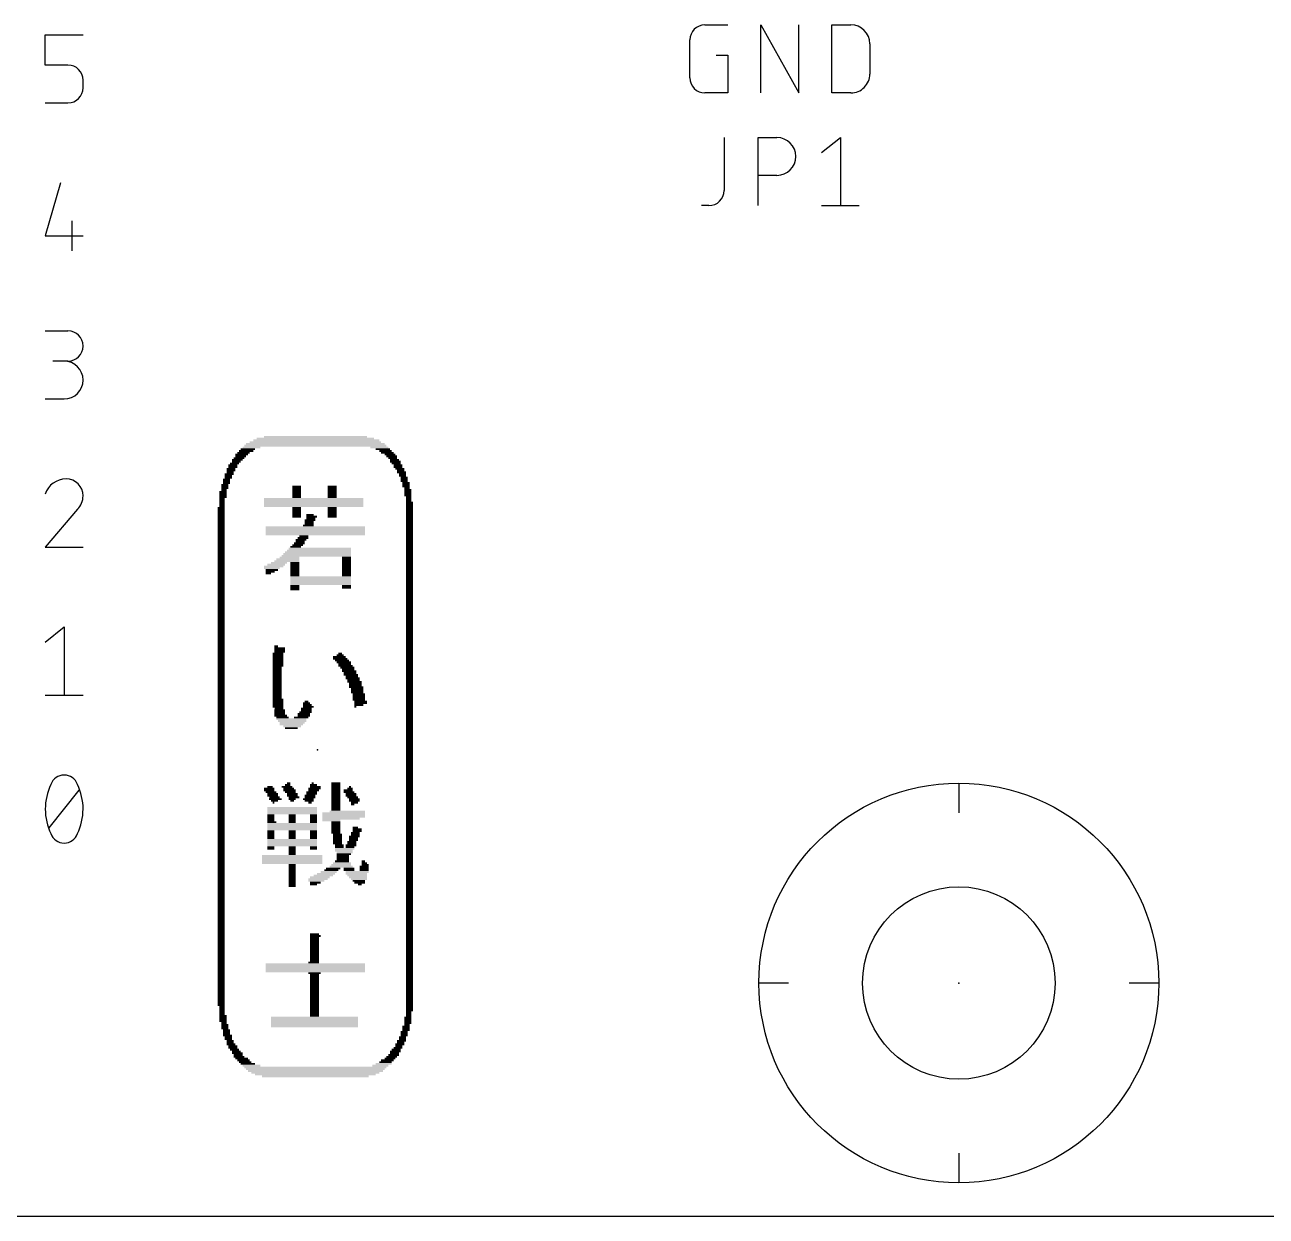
# Model space of a CAD drawing. Extents: x 0 to 97.8, y 0 to 94.6.
# Drawn here: x 54.98 to 76.27, y 0 to 20.44 of the extents above; entities that cross this region are included whole.
import ezdxf

# ---------------------------------------------------------------- set-up
doc = ezdxf.new("R2010")
doc.units = 0
for name, color, linetype in [('20', 30, 'CONTINUOUS'), ('21', 253, 'CONTINUOUS'), ('23', 7, 'CONTINUOUS'), ('25', 253, 'CONTINUOUS')]:
    doc.layers.add(name, color=color, linetype=linetype)

# ---------------------------------------------------------------- blocks, each defined once
blk = doc.blocks.new('RECT')
blk.add_solid([(-0.5, -0.5), (0.5, -0.5), (-0.5, 0.5), (0.5, 0.5)])

msp = doc.modelspace()

# ---------------------------------------------------------------- linework, layer by layer
at = {"layer": '20'}
msp.add_line((12, 0), (83, 0), dxfattribs=at)
msp.add_circle((71, 4), 1.651, dxfattribs=at)
at = {"layer": '21'}
for p, q in [((55.3287, 19.7499), (55.3287, 20.2692)), ((55.3287, 20.2692), (55.9778, 20.2692)), ((66.6451, 20.4405), (67.0346, 20.4405)), ((67.6046, 19.2721), (67.6046, 20.4405)), ((67.6046, 20.4405), (68.2538, 19.2721)), ((68.2538, 19.2721), (68.2538, 20.4405)), ((68.8238, 19.2721), (68.8238, 20.4405)), ((68.8238, 20.4405), (69.1484, 20.4405)), ((66.3854, 19.5317), (66.3854, 20.1808)), ((69.4729, 20.1159), (69.4729, 19.5966)), ((66.8398, 19.9212), (67.0346, 19.9212)), ((67.0346, 19.9212), (67.0346, 19.2721)), ((55.7182, 19.7499), (55.3287, 19.7499)), ((55.9778, 19.3604), (55.9778, 19.4903)), ((67.0346, 19.2721), (66.6451, 19.2721)), ((69.1484, 19.2721), (68.8238, 19.2721)), ((55.3287, 19.1008), (55.7182, 19.1008)), ((55.5884, 17.7292), (55.3287, 16.8204)), ((55.7831, 17.0801), (55.7831, 16.5608)), ((55.3287, 16.8204), (55.9778, 16.8204)), ((55.3287, 15.1892), (55.7182, 15.1892)), ((55.7182, 14.6699), (55.4585, 14.6699)), ((55.3287, 14.0208), (55.6533, 14.0208)), ((55.8805, 12.1299), (55.3287, 11.4808)), ((55.3287, 11.4808), (55.9778, 11.4808)), ((55.3287, 9.8496), (55.6533, 10.1092)), ((55.6533, 10.1092), (55.6533, 8.9408)), ((55.3287, 8.9408), (55.9778, 8.9408)), ((55.3936, 6.6604), (55.9129, 7.3096)), ((71, 7.429), (71, 6.921)), ((68.079, 4), (67.571, 4)), ((74.429, 4), (73.921, 4)), ((71, 1.079), (71, 0.571))]:
    msp.add_line(p, q, dxfattribs=at)
msp.add_circle((71, 4), 3.429, dxfattribs=at)
for centre, radius, start, end in [((66.6451, 20.1808), 0.2596, 90.0007, 180), ((69.1484, 20.1159), 0.3246, 0, 90), ((55.7182, 19.4903), 0.2596, 0, 90), ((69.1484, 19.5966), 0.3246, 269.9994, 0), ((66.6451, 19.5317), 0.2596, 180, 270), ((55.7182, 19.3604), 0.2596, 270, 0), ((55.7182, 14.9296), 0.2596, 270, 90), ((55.6533, 14.3454), 0.3246, 270, 90), ((55.6857, 12.2739), 0.3753, 90.0001, 162.0549), ((55.6857, 12.3571), 0.2921, 0, 90), ((55.6641, 12.3571), 0.3138, 313.604, 359.9996), ((55.6533, 7.329), 0.2402, 90, 161.0751), ((55.6533, 7.329), 0.2402, 18.9248, 90.0002), ((56.2916, 6.985), 0.9628, 154.0109, 180.0001), ((55.015, 6.985), 0.9629, 359.9999, 25.9891), ((56.2916, 6.985), 0.9629, 180, 205.9888), ((55.0149, 6.985), 0.9629, 334.0112, 360), ((55.6533, 6.641), 0.2402, 198.9254, 269.9998), ((55.6533, 6.641), 0.2402, 270, 341.0747)]:
    msp.add_arc(centre, radius, start, end, dxfattribs=at)
at = {"layer": '23'}
for p in [(60, 8), (71, 4)]:
    msp.add_point(p, dxfattribs=at)
at = {"layer": '25'}
for p, q in [((66.9725, 18.5069), (66.9725, 17.5982)), ((67.5549, 17.3386), (67.5549, 18.5069)), ((67.5549, 18.5069), (67.8794, 18.5069)), ((68.6429, 18.2473), (68.9674, 18.5069)), ((68.9674, 18.5069), (68.9674, 17.3386)), ((67.8794, 17.8578), (67.5549, 17.8578)), ((66.7129, 17.3386), (66.5831, 17.3386)), ((68.6429, 17.3386), (69.292, 17.3386))]:
    msp.add_line(p, q, dxfattribs=at)
for centre, radius, end in [((67.8794, 18.1824), 0.3246, 90), ((66.7129, 17.5982), 0.2596, 0)]:
    msp.add_arc(centre, radius, 270, end, dxfattribs=at)

# ---------------------------------------------------------------- block references
at = {"layer": '21', "yscale": 0.0305}
for p, xscale in [((58.8649, 13.1899), 0.3048), ((59.9622, 13.2204), 2.4384), ((59.9622, 13.2509), 2.3774), ((59.9622, 13.2814), 2.2555), ((59.9774, 13.3118), 2.1641), ((59.9622, 13.3423), 2.0117), ((59.9622, 13.3728), 1.7678), ((61.0595, 13.1899), 0.3048), ((58.6211, 12.9766), 0.1829), ((58.6516, 13.007), 0.1829), ((58.6973, 13.068), 0.2134), ((58.682, 13.0375), 0.1829), ((58.7278, 13.0985), 0.2134), ((58.7735, 13.129), 0.2438), ((58.804, 13.1594), 0.2438), ((61.1204, 13.1594), 0.2438), ((61.1662, 13.129), 0.2134), ((61.1966, 13.0985), 0.2134), ((61.2424, 13.068), 0.1829), ((61.2728, 13.0375), 0.1829), ((61.2881, 13.007), 0.1524), ((61.3186, 12.9766), 0.1524), ((58.5144, 12.8242), 0.1524), ((58.5144, 12.7937), 0.1524), ((58.4992, 12.7632), 0.1219), ((58.5449, 12.8851), 0.1524), ((58.5449, 12.8546), 0.1524), ((58.5754, 12.9156), 0.1524), ((58.6058, 12.9461), 0.1524), ((61.3338, 12.9461), 0.1829), ((61.349, 12.9156), 0.1524), ((61.3795, 12.8851), 0.1524), ((61.3795, 12.8546), 0.1524), ((61.41, 12.8242), 0.1524), ((61.4252, 12.7937), 0.1219), ((61.4405, 12.7632), 0.1524), ((58.4077, 12.5498), 0.1219), ((58.4382, 12.6413), 0.1219), ((58.4382, 12.6108), 0.1219), ((58.4382, 12.5803), 0.1219), ((58.4839, 12.7327), 0.1524), ((58.4687, 12.7022), 0.1219), ((58.4687, 12.6718), 0.1219), ((61.4557, 12.7327), 0.1219), ((61.4557, 12.7022), 0.1219), ((61.4862, 12.6718), 0.1219), ((61.4862, 12.6413), 0.1219), ((61.4862, 12.6108), 0.1219), ((61.5167, 12.5803), 0.1219), ((61.5167, 12.5498), 0.1219), ((58.3772, 12.4279), 0.1219), ((58.3772, 12.3974), 0.1219), ((58.3772, 12.367), 0.1219), ((58.3772, 12.3365), 0.1219), ((58.4077, 12.5194), 0.1219), ((58.4077, 12.4889), 0.1219), ((58.3925, 12.4584), 0.0914), ((59.6422, 12.5194), 0.1524), ((59.6422, 12.4889), 0.1524), ((59.6422, 12.4584), 0.1524), ((59.6422, 12.4279), 0.1524), ((59.6422, 12.3974), 0.1524), ((59.6422, 12.367), 0.1524), ((59.6422, 12.3365), 0.1524), ((60.2518, 12.5194), 0.1524), ((60.2518, 12.4889), 0.1524), ((60.2518, 12.4584), 0.1524), ((60.2518, 12.4279), 0.1524), ((60.2518, 12.3974), 0.1524), ((60.2518, 12.367), 0.1524), ((60.2518, 12.3365), 0.1524), ((61.5167, 12.5194), 0.1219), ((61.5319, 12.4889), 0.0914), ((61.5472, 12.4584), 0.1219), ((61.5472, 12.4279), 0.1219), ((61.5472, 12.3974), 0.1219), ((61.5472, 12.367), 0.1219), ((61.5624, 12.3365), 0.0914), ((58.3468, 12.1536), 0.1219), ((58.3468, 12.1231), 0.1219), ((58.362, 12.306), 0.0914), ((58.362, 12.2755), 0.0914), ((58.362, 12.245), 0.0914), ((58.362, 12.2146), 0.0914), ((58.362, 12.1841), 0.0914), ((59.9317, 12.306), 1.7069), ((59.9317, 12.2755), 1.7069), ((59.9317, 12.245), 1.7069), ((59.9317, 12.2146), 1.7069), ((59.9317, 12.1841), 1.7069), ((59.6422, 12.1536), 0.1524), ((59.6422, 12.1231), 0.1524), ((60.2518, 12.1536), 0.1524), ((60.2518, 12.1231), 0.1524), ((61.5776, 12.245), 0.1219), ((61.5776, 12.2146), 0.1219), ((61.5776, 12.1841), 0.1219), ((61.5776, 12.1536), 0.1219), ((61.5776, 12.1231), 0.1219), ((61.5624, 12.306), 0.0914), ((61.5624, 12.2755), 0.0914), ((58.3468, 12.0926), 0.1219), ((58.3468, 12.0622), 0.1219), ((58.3468, 12.0317), 0.1219), ((58.3468, 12.0012), 0.1219), ((58.3468, 11.9707), 0.1219), ((58.3468, 11.9402), 0.1219), ((58.3468, 11.9098), 0.1219), ((59.6422, 12.0926), 0.1524), ((59.6422, 12.0622), 0.1524), ((59.6422, 12.0317), 0.1524), ((59.6422, 12.0012), 0.1524), ((59.8555, 11.9098), 0.1524), ((59.8708, 11.9402), 0.1829), ((59.9012, 12.0012), 0.1829), ((59.886, 11.9707), 0.1524), ((59.8708, 12.0317), 0.1219), ((60.2518, 12.0926), 0.1524), ((60.2518, 12.0622), 0.1524), ((60.2518, 12.0317), 0.1524), ((60.2518, 12.0012), 0.1524), ((61.5776, 12.0926), 0.1219), ((61.5776, 12.0622), 0.1219), ((61.5776, 12.0317), 0.1219), ((61.5776, 12.0012), 0.1219), ((61.5776, 11.9707), 0.1219), ((61.5776, 11.9402), 0.1219), ((61.5776, 11.9098), 0.1219), ((58.3468, 11.8793), 0.1219), ((58.3468, 11.8488), 0.1219), ((58.3468, 11.8183), 0.1219), ((58.3468, 11.7878), 0.1219), ((58.3468, 11.7574), 0.1219), ((58.3468, 11.7269), 0.1219), ((58.3468, 11.6964), 0.1219), ((59.9622, 11.8183), 1.7069), ((59.9622, 11.7878), 1.7069), ((59.9622, 11.7574), 1.7069), ((59.9622, 11.7269), 1.7069), ((59.9622, 11.6964), 1.7069), ((59.8403, 11.8488), 0.1829), ((59.8555, 11.8793), 0.1524), ((61.5776, 11.8793), 0.1219), ((61.5776, 11.8488), 0.1219), ((61.5776, 11.8183), 0.1219), ((61.5776, 11.7878), 0.1219), ((61.5776, 11.7574), 0.1219), ((61.5776, 11.7269), 0.1219), ((61.5776, 11.6964), 0.1219), ((58.3468, 11.6659), 0.1219), ((58.3468, 11.6354), 0.1219), ((58.3468, 11.605), 0.1219), ((58.3468, 11.5745), 0.1219), ((58.3468, 11.544), 0.1219), ((58.3468, 11.5135), 0.1219), ((59.6574, 11.5135), 0.1829), ((59.6879, 11.544), 0.1829), ((59.7031, 11.5745), 0.1524), ((59.7184, 11.605), 0.1829), ((59.7488, 11.6354), 0.1829), ((59.7641, 11.6659), 0.1524), ((61.5776, 11.6659), 0.1219), ((61.5776, 11.6354), 0.1219), ((61.5776, 11.605), 0.1219), ((61.5776, 11.5745), 0.1219), ((61.5776, 11.544), 0.1219), ((61.5776, 11.5135), 0.1219), ((58.3468, 11.483), 0.1219), ((58.3468, 11.4526), 0.1219), ((58.3468, 11.4221), 0.1219), ((58.3468, 11.3916), 0.1219), ((58.3468, 11.3611), 0.1219), ((58.3468, 11.3306), 0.1219), ((58.3468, 11.3002), 0.1219), ((59.5202, 11.3002), 0.3353), ((59.9774, 11.3306), 1.1887), ((59.9927, 11.3611), 1.1582), ((60.0079, 11.3916), 1.1278), ((60.0232, 11.4221), 1.0973), ((60.0384, 11.4526), 1.0668), ((59.6269, 11.483), 0.1829), ((60.4956, 11.3002), 0.1524), ((61.5776, 11.483), 0.1219), ((61.5776, 11.4526), 0.1219), ((61.5776, 11.4221), 0.1219), ((61.5776, 11.3916), 0.1219), ((61.5776, 11.3611), 0.1219), ((61.5776, 11.3306), 0.1219), ((61.5776, 11.3002), 0.1219), ((58.3468, 11.2697), 0.1219), ((58.3468, 11.2392), 0.1219), ((58.3468, 11.2087), 0.1219), ((58.3468, 11.1782), 0.1219), ((58.3468, 11.1478), 0.1219), ((58.3468, 11.1173), 0.1219), ((58.3468, 11.0868), 0.1219), ((59.2459, 11.1478), 0.3353), ((59.2154, 11.1173), 0.2743), ((59.2154, 11.0868), 0.2134), ((59.2916, 11.1782), 0.3048), ((59.3374, 11.2087), 0.2743), ((59.4745, 11.2392), 0.4267), ((59.4898, 11.2697), 0.3962), ((59.6117, 11.2087), 0.1524), ((59.6117, 11.1782), 0.1524), ((59.6117, 11.1478), 0.1524), ((59.6117, 11.1173), 0.1524), ((59.6117, 11.0868), 0.1524), ((60.4956, 11.2697), 0.1524), ((60.4956, 11.2392), 0.1524), ((60.4956, 11.2087), 0.1524), ((60.4956, 11.1782), 0.1524), ((60.4956, 11.1478), 0.1524), ((60.4956, 11.1173), 0.1524), ((60.4956, 11.0868), 0.1524), ((61.5776, 11.2697), 0.1219), ((61.5776, 11.2392), 0.1219), ((61.5776, 11.2087), 0.1219), ((61.5776, 11.1782), 0.1219), ((61.5776, 11.1478), 0.1219), ((61.5776, 11.1173), 0.1219), ((61.5776, 11.0868), 0.1219), ((58.3468, 11.0563), 0.1219), ((58.3468, 11.0258), 0.1219), ((58.3468, 10.9954), 0.1219), ((58.3468, 10.9649), 0.1219), ((58.3468, 10.9344), 0.1219), ((58.3468, 10.9039), 0.1219), ((58.3468, 10.8734), 0.1219), ((59.185, 11.0563), 0.1524), ((59.1545, 11.0258), 0.0914), ((59.6117, 11.0563), 0.1524), ((59.6117, 11.0258), 0.1524), ((59.6117, 10.9954), 0.1524), ((60.0536, 10.9649), 1.0363), ((60.0536, 10.9344), 1.0363), ((60.0536, 10.9039), 1.0363), ((60.0536, 10.8734), 1.0363), ((60.4956, 11.0563), 0.1524), ((60.4956, 11.0258), 0.1524), ((60.4956, 10.9954), 0.1524), ((61.5776, 11.0563), 0.1219), ((61.5776, 11.0258), 0.1219), ((61.5776, 10.9954), 0.1219), ((61.5776, 10.9649), 0.1219), ((61.5776, 10.9344), 0.1219), ((61.5776, 10.9039), 0.1219), ((61.5776, 10.8734), 0.1219), ((58.3468, 10.843), 0.1219), ((58.3468, 10.8125), 0.1219), ((58.3468, 10.782), 0.1219), ((58.3468, 10.7515), 0.1219), ((58.3468, 10.721), 0.1219), ((58.3468, 10.6906), 0.1219), ((58.3468, 10.6601), 0.1219), ((60.0536, 10.843), 1.0363), ((59.6117, 10.8125), 0.1524), ((59.6117, 10.782), 0.1524), ((59.6117, 10.7515), 0.1524), ((60.4956, 10.8125), 0.1524), ((60.4956, 10.782), 0.1524), ((61.5776, 10.843), 0.1219), ((61.5776, 10.8125), 0.1219), ((61.5776, 10.782), 0.1219), ((61.5776, 10.7515), 0.1219), ((61.5776, 10.721), 0.1219), ((61.5776, 10.6906), 0.1219), ((61.5776, 10.6601), 0.1219), ((58.3468, 10.6296), 0.1219), ((58.3468, 10.5991), 0.1219), ((58.3468, 10.5686), 0.1219), ((58.3468, 10.5382), 0.1219), ((58.3468, 10.5077), 0.1219), ((58.3468, 10.4772), 0.1219), ((58.3468, 10.4467), 0.1219), ((61.5776, 10.6296), 0.1219), ((61.5776, 10.5991), 0.1219), ((61.5776, 10.5686), 0.1219), ((61.5776, 10.5382), 0.1219), ((61.5776, 10.5077), 0.1219), ((61.5776, 10.4772), 0.1219), ((61.5776, 10.4467), 0.1219), ((58.3468, 10.4162), 0.1219), ((58.3468, 10.3858), 0.1219), ((58.3468, 10.3553), 0.1219), ((58.3468, 10.3248), 0.1219), ((58.3468, 10.2943), 0.1219), ((58.3468, 10.2638), 0.1219), ((58.3468, 10.2334), 0.1219), ((61.5776, 10.4162), 0.1219), ((61.5776, 10.3858), 0.1219), ((61.5776, 10.3553), 0.1219), ((61.5776, 10.3248), 0.1219), ((61.5776, 10.2943), 0.1219), ((61.5776, 10.2638), 0.1219), ((61.5776, 10.2334), 0.1219), ((58.3468, 10.2029), 0.1219), ((58.3468, 10.1724), 0.1219), ((58.3468, 10.1419), 0.1219), ((58.3468, 10.1114), 0.1219), ((58.3468, 10.081), 0.1219), ((58.3468, 10.0505), 0.1219), ((58.3468, 10.02), 0.1219), ((61.5776, 10.2029), 0.1219), ((61.5776, 10.1724), 0.1219), ((61.5776, 10.1419), 0.1219), ((61.5776, 10.1114), 0.1219), ((61.5776, 10.081), 0.1219), ((61.5776, 10.0505), 0.1219), ((61.5776, 10.02), 0.1219), ((58.3468, 9.9895), 0.1219), ((58.3468, 9.959), 0.1219), ((58.3468, 9.9286), 0.1219), ((58.3468, 9.8981), 0.1219), ((58.3468, 9.8676), 0.1219), ((58.3468, 9.8371), 0.1219), ((58.3468, 9.8066), 0.1219), ((61.5776, 9.9895), 0.1219), ((61.5776, 9.959), 0.1219), ((61.5776, 9.9286), 0.1219), ((61.5776, 9.8981), 0.1219), ((61.5776, 9.8676), 0.1219), ((61.5776, 9.8371), 0.1219), ((61.5776, 9.8066), 0.1219), ((58.3468, 9.7762), 0.1219), ((58.3468, 9.7457), 0.1219), ((58.3468, 9.7152), 0.1219), ((58.3468, 9.6847), 0.1219), ((58.3468, 9.6542), 0.1219), ((58.3468, 9.6238), 0.1219), ((58.3468, 9.5933), 0.1219), ((59.3221, 9.6542), 0.1829), ((59.3221, 9.6238), 0.1829), ((59.3221, 9.5933), 0.1829), ((59.2916, 9.7762), 0.061), ((59.3526, 9.7457), 0.1829), ((59.3526, 9.7152), 0.1829), ((59.3526, 9.6847), 0.1829), ((60.3737, 9.5933), 0.2134), ((60.3889, 9.6238), 0.1219), ((60.3889, 9.6542), 0.061), ((61.5776, 9.7762), 0.1219), ((61.5776, 9.7457), 0.1219), ((61.5776, 9.7152), 0.1219), ((61.5776, 9.6847), 0.1219), ((61.5776, 9.6542), 0.1219), ((61.5776, 9.6238), 0.1219), ((61.5776, 9.5933), 0.1219), ((58.3468, 9.5628), 0.1219), ((58.3468, 9.5323), 0.1219), ((58.3468, 9.5018), 0.1219), ((58.3468, 9.4714), 0.1219), ((58.3468, 9.4409), 0.1219), ((58.3468, 9.4104), 0.1219), ((58.3468, 9.3799), 0.1219), ((59.3221, 9.5628), 0.1829), ((59.3221, 9.5323), 0.1829), ((59.3221, 9.5018), 0.1829), ((59.3221, 9.4714), 0.1829), ((59.3221, 9.4409), 0.1829), ((59.3069, 9.4104), 0.1524), ((59.3069, 9.3799), 0.1524), ((60.3889, 9.5628), 0.2438), ((60.4194, 9.5323), 0.2438), ((60.4499, 9.5018), 0.2438), ((60.4651, 9.4714), 0.2134), ((60.4804, 9.4409), 0.2438), ((60.5108, 9.4104), 0.2438), ((60.5261, 9.3799), 0.2134), ((61.5776, 9.5628), 0.1219), ((61.5776, 9.5323), 0.1219), ((61.5776, 9.5018), 0.1219), ((61.5776, 9.4714), 0.1219), ((61.5776, 9.4409), 0.1219), ((61.5776, 9.4104), 0.1219), ((61.5776, 9.3799), 0.1219), ((58.3468, 9.3494), 0.1219), ((58.3468, 9.319), 0.1219), ((58.3468, 9.2885), 0.1219), ((58.3468, 9.258), 0.1219), ((58.3468, 9.2275), 0.1219), ((58.3468, 9.197), 0.1219), ((58.3468, 9.1666), 0.1219), ((59.3069, 9.3494), 0.1524), ((59.3069, 9.319), 0.1524), ((59.3069, 9.2885), 0.1524), ((59.3069, 9.258), 0.1524), ((59.3069, 9.2275), 0.1524), ((59.3069, 9.197), 0.1524), ((59.3069, 9.1666), 0.1524), ((60.5413, 9.3494), 0.2438), ((60.5566, 9.319), 0.2134), ((60.5718, 9.2885), 0.2438), ((60.587, 9.258), 0.2134), ((60.6023, 9.2275), 0.2438), ((60.6175, 9.197), 0.2134), ((60.6328, 9.1666), 0.2438), ((61.5776, 9.3494), 0.1219), ((61.5776, 9.319), 0.1219), ((61.5776, 9.2885), 0.1219), ((61.5776, 9.258), 0.1219), ((61.5776, 9.2275), 0.1219), ((61.5776, 9.197), 0.1219), ((61.5776, 9.1666), 0.1219), ((58.3468, 9.1361), 0.1219), ((58.3468, 9.1056), 0.1219), ((58.3468, 9.0751), 0.1219), ((58.3468, 9.0446), 0.1219), ((58.3468, 9.0142), 0.1219), ((58.3468, 8.9837), 0.1219), ((58.3468, 8.9532), 0.1219), ((59.3069, 9.1361), 0.1524), ((59.3069, 9.1056), 0.1524), ((59.3069, 9.0751), 0.1524), ((59.3069, 9.0446), 0.1524), ((59.3069, 9.0142), 0.1524), ((59.3069, 8.9837), 0.1524), ((59.3069, 8.9532), 0.1524), ((60.648, 9.1361), 0.2134), ((60.648, 9.1056), 0.2134), ((60.6632, 9.0751), 0.2438), ((60.6785, 9.0446), 0.2134), ((60.6785, 9.0142), 0.2134), ((60.6785, 8.9837), 0.2134), ((60.709, 8.9532), 0.2134), ((61.5776, 9.1361), 0.1219), ((61.5776, 9.1056), 0.1219), ((61.5776, 9.0751), 0.1219), ((61.5776, 9.0446), 0.1219), ((61.5776, 9.0142), 0.1219), ((61.5776, 8.9837), 0.1219), ((61.5776, 8.9532), 0.1219), ((58.3468, 8.9227), 0.1219), ((58.3468, 8.8922), 0.1219), ((58.3468, 8.8618), 0.1219), ((58.3468, 8.8313), 0.1219), ((58.3468, 8.8008), 0.1219), ((58.3468, 8.7703), 0.1219), ((58.3468, 8.7398), 0.1219), ((59.3221, 8.8618), 0.1829), ((59.3221, 8.8313), 0.1829), ((59.3221, 8.8008), 0.1829), ((59.3221, 8.7703), 0.1829), ((59.3221, 8.7398), 0.1829), ((59.3069, 8.9227), 0.1524), ((59.3069, 8.8922), 0.1524), ((59.825, 8.7703), 0.1524), ((59.8403, 8.7398), 0.1829), ((59.8098, 8.8008), 0.1219), ((59.8098, 8.8313), 0.061), ((60.709, 8.9227), 0.2134), ((60.709, 8.8922), 0.2134), ((60.709, 8.8618), 0.2134), ((60.7394, 8.8313), 0.2134), ((60.7394, 8.8008), 0.2134), ((60.709, 8.7703), 0.1524), ((60.648, 8.7398), 0.0305), ((61.5776, 8.9227), 0.1219), ((61.5776, 8.8922), 0.1219), ((61.5776, 8.8618), 0.1219), ((61.5776, 8.8313), 0.1219), ((61.5776, 8.8008), 0.1219), ((61.5776, 8.7703), 0.1219), ((61.5776, 8.7398), 0.1219), ((58.3468, 8.7094), 0.1219), ((58.3468, 8.6789), 0.1219), ((58.3468, 8.6484), 0.1219), ((58.3468, 8.6179), 0.1219), ((58.3468, 8.5874), 0.1219), ((58.3468, 8.557), 0.1219), ((58.3468, 8.5265), 0.1219), ((59.3678, 8.5874), 0.2134), ((59.3374, 8.7094), 0.1524), ((59.3526, 8.6789), 0.1829), ((59.3526, 8.6484), 0.1829), ((59.3526, 8.6179), 0.1829), ((59.3983, 8.557), 0.2134), ((59.5507, 8.5265), 0.5182), ((59.7184, 8.557), 0.2438), ((59.7641, 8.6179), 0.2134), ((59.7641, 8.5874), 0.2134), ((59.7946, 8.6484), 0.2134), ((59.8098, 8.7094), 0.1829), ((59.8098, 8.6789), 0.1829), ((61.5776, 8.7094), 0.1219), ((61.5776, 8.6789), 0.1219), ((61.5776, 8.6484), 0.1219), ((61.5776, 8.6179), 0.1219), ((61.5776, 8.5874), 0.1219), ((61.5776, 8.557), 0.1219), ((61.5776, 8.5265), 0.1219), ((58.3468, 8.496), 0.1219), ((58.3468, 8.4655), 0.1219), ((58.3468, 8.435), 0.1219), ((58.3468, 8.4046), 0.1219), ((58.3468, 8.3741), 0.1219), ((58.3468, 8.3436), 0.1219), ((58.3468, 8.3131), 0.1219), ((59.566, 8.496), 0.4877), ((59.5507, 8.435), 0.3962), ((59.566, 8.4655), 0.4267), ((59.566, 8.4046), 0.3048), ((59.5507, 8.3741), 0.2134), ((61.5776, 8.496), 0.1219), ((61.5776, 8.4655), 0.1219), ((61.5776, 8.435), 0.1219), ((61.5776, 8.4046), 0.1219), ((61.5776, 8.3741), 0.1219), ((61.5776, 8.3436), 0.1219), ((61.5776, 8.3131), 0.1219), ((58.3468, 8.2826), 0.1219), ((58.3468, 8.2522), 0.1219), ((58.3468, 8.2217), 0.1219), ((58.3468, 8.1912), 0.1219), ((58.3468, 8.1607), 0.1219), ((58.3468, 8.1302), 0.1219), ((58.3468, 8.0998), 0.1219), ((61.5776, 8.2826), 0.1219), ((61.5776, 8.2522), 0.1219), ((61.5776, 8.2217), 0.1219), ((61.5776, 8.1912), 0.1219), ((61.5776, 8.1607), 0.1219), ((61.5776, 8.1302), 0.1219), ((61.5776, 8.0998), 0.1219), ((58.3468, 8.0693), 0.1219), ((58.3468, 8.0388), 0.1219), ((58.3468, 8.0083), 0.1219), ((58.3468, 7.9778), 0.1219), ((58.3468, 7.9474), 0.1219), ((58.3468, 7.9169), 0.1219), ((58.3468, 7.8864), 0.1219), ((61.5776, 8.0693), 0.1219), ((61.5776, 8.0388), 0.1219), ((61.5776, 8.0083), 0.1219), ((61.5776, 7.9778), 0.1219), ((61.5776, 7.9474), 0.1219), ((61.5776, 7.9169), 0.1219), ((61.5776, 7.8864), 0.1219), ((58.3468, 7.8559), 0.1219), ((58.3468, 7.8254), 0.1219), ((58.3468, 7.795), 0.1219), ((58.3468, 7.7645), 0.1219), ((58.3468, 7.734), 0.1219), ((58.3468, 7.7035), 0.1219), ((58.3468, 7.673), 0.1219), ((61.5776, 7.8559), 0.1219), ((61.5776, 7.8254), 0.1219), ((61.5776, 7.795), 0.1219), ((61.5776, 7.7645), 0.1219), ((61.5776, 7.734), 0.1219), ((61.5776, 7.7035), 0.1219), ((61.5776, 7.673), 0.1219), ((58.3468, 7.6426), 0.1219), ((58.3468, 7.6121), 0.1219), ((58.3468, 7.5816), 0.1219), ((58.3468, 7.5511), 0.1219), ((58.3468, 7.5206), 0.1219), ((58.3468, 7.4902), 0.1219), ((58.3468, 7.4597), 0.1219), ((61.5776, 7.6426), 0.1219), ((61.5776, 7.6121), 0.1219), ((61.5776, 7.5816), 0.1219), ((61.5776, 7.5511), 0.1219), ((61.5776, 7.5206), 0.1219), ((61.5776, 7.4902), 0.1219), ((61.5776, 7.4597), 0.1219), ((58.3468, 7.4292), 0.1219), ((58.3468, 7.3987), 0.1219), ((58.3468, 7.3682), 0.1219), ((58.3468, 7.3378), 0.1219), ((58.3468, 7.3073), 0.1219), ((58.3468, 7.2768), 0.1219), ((58.3468, 7.2463), 0.1219), ((59.1697, 7.3378), 0.1829), ((59.1697, 7.3073), 0.1829), ((59.2002, 7.2768), 0.1829), ((59.2307, 7.2463), 0.1829), ((59.185, 7.3682), 0.0914), ((59.4745, 7.3682), 0.1829), ((59.5202, 7.3073), 0.2134), ((59.505, 7.3378), 0.1829), ((59.5355, 7.2768), 0.1829), ((59.4898, 7.3987), 0.0914), ((59.505, 7.4292), 0.061), ((59.566, 7.2463), 0.1829), ((59.9012, 7.2768), 0.1829), ((59.9012, 7.2463), 0.1829), ((59.9317, 7.3073), 0.1829), ((59.947, 7.3378), 0.2134), ((59.9317, 7.3987), 0.1219), ((59.9622, 7.3682), 0.1829), ((59.9165, 7.4292), 0.0305), ((60.3127, 7.4292), 0.1524), ((60.3127, 7.3987), 0.1524), ((60.3127, 7.3682), 0.1524), ((60.3127, 7.3378), 0.1524), ((60.3127, 7.3073), 0.1524), ((60.3127, 7.2768), 0.1524), ((60.3127, 7.2463), 0.1524), ((60.5413, 7.2768), 0.1829), ((60.5261, 7.3073), 0.1524), ((60.5718, 7.2463), 0.1829), ((60.5566, 7.3378), 0.0914), ((60.5566, 7.3682), 0.0305), ((61.5776, 7.4292), 0.1219), ((61.5776, 7.3987), 0.1219), ((61.5776, 7.3682), 0.1219), ((61.5776, 7.3378), 0.1219), ((61.5776, 7.3073), 0.1219), ((61.5776, 7.2768), 0.1219), ((61.5776, 7.2463), 0.1219), ((58.3468, 7.2158), 0.1219), ((58.3468, 7.1854), 0.1219), ((58.3468, 7.1549), 0.1219), ((58.3468, 7.1244), 0.1219), ((58.3468, 7.0939), 0.1219), ((58.3468, 7.0634), 0.1219), ((58.3468, 7.033), 0.1219), ((59.2307, 7.2158), 0.1829), ((59.2764, 7.1549), 0.2134), ((59.2612, 7.1854), 0.1829), ((59.2612, 7.1244), 0.1219), ((59.2459, 7.0939), 0.0305), ((59.566, 7.2158), 0.1829), ((59.5964, 7.1854), 0.1829), ((59.566, 7.1549), 0.1219), ((59.566, 7.1244), 0.061), ((59.8403, 7.1549), 0.1829), ((59.8555, 7.1244), 0.1524), ((59.8708, 7.2158), 0.1829), ((59.8708, 7.1854), 0.1829), ((59.8708, 7.0939), 0.061), ((60.3127, 7.2158), 0.1524), ((60.3127, 7.1854), 0.1524), ((60.3127, 7.1549), 0.1524), ((60.3127, 7.1244), 0.1524), ((60.3127, 7.0939), 0.1524), ((60.3127, 7.0634), 0.1524), ((60.3127, 7.033), 0.1524), ((60.5718, 7.2158), 0.1829), ((60.6023, 7.1854), 0.1829), ((60.6328, 7.1549), 0.1829), ((60.6328, 7.1244), 0.1829), ((60.6023, 7.0634), 0.061), ((60.6328, 7.0939), 0.1219), ((61.5776, 7.2158), 0.1219), ((61.5776, 7.1854), 0.1219), ((61.5776, 7.1549), 0.1219), ((61.5776, 7.1244), 0.1219), ((61.5776, 7.0939), 0.1219), ((61.5776, 7.0634), 0.1219), ((61.5776, 7.033), 0.1219), ((58.3468, 7.0025), 0.1219), ((58.3468, 6.972), 0.1219), ((58.3468, 6.9415), 0.1219), ((58.3468, 6.911), 0.1219), ((58.3468, 6.8806), 0.1219), ((58.3468, 6.8501), 0.1219), ((58.3468, 6.8196), 0.1219), ((59.566, 7.0025), 0.8534), ((59.566, 6.972), 0.8534), ((59.566, 6.9415), 0.8534), ((59.566, 6.911), 0.8534), ((59.2002, 6.8806), 0.1219), ((59.2002, 6.8501), 0.1219), ((59.2002, 6.8196), 0.1219), ((59.566, 6.8806), 0.1219), ((59.566, 6.8501), 0.1219), ((59.566, 6.8196), 0.1219), ((59.9317, 6.8806), 0.1219), ((59.9317, 6.8501), 0.1219), ((59.9317, 6.8196), 0.1219), ((60.4499, 6.911), 0.7315), ((60.4499, 6.8806), 0.7315), ((60.4499, 6.8501), 0.7315), ((60.4042, 6.8196), 0.6401), ((60.5108, 6.9415), 0.6096), ((60.3127, 7.0025), 0.1524), ((60.3127, 6.972), 0.1524), ((61.5776, 7.0025), 0.1219), ((61.5776, 6.972), 0.1219), ((61.5776, 6.9415), 0.1219), ((61.5776, 6.911), 0.1219), ((61.5776, 6.8806), 0.1219), ((61.5776, 6.8501), 0.1219), ((61.5776, 6.8196), 0.1219), ((58.3468, 6.7891), 0.1219), ((58.3468, 6.7586), 0.1219), ((58.3468, 6.7282), 0.1219), ((58.3468, 6.6977), 0.1219), ((58.3468, 6.6672), 0.1219), ((58.3468, 6.6367), 0.1219), ((58.3468, 6.6062), 0.1219), ((59.2154, 6.7586), 0.1524), ((59.2002, 6.7891), 0.1219), ((59.566, 6.7282), 0.8534), ((59.566, 6.6977), 0.8534), ((59.566, 6.6672), 0.8534), ((59.566, 6.6367), 0.8534), ((59.2002, 6.6062), 0.1219), ((59.566, 6.7891), 0.1219), ((59.566, 6.7586), 0.1219), ((59.566, 6.6062), 0.1219), ((59.9317, 6.7891), 0.1219), ((59.9317, 6.7586), 0.1219), ((59.9317, 6.6062), 0.1219), ((60.2365, 6.7891), 0.3048), ((60.3127, 6.7586), 0.1524), ((60.3127, 6.7282), 0.1524), ((60.3127, 6.6977), 0.1524), ((60.3127, 6.6672), 0.1524), ((60.3127, 6.6367), 0.1524), ((60.3127, 6.6062), 0.1524), ((60.648, 6.6672), 0.0914), ((60.6785, 6.6367), 0.1524), ((60.6785, 6.6062), 0.1524), ((61.5776, 6.7891), 0.1219), ((61.5776, 6.7586), 0.1219), ((61.5776, 6.7282), 0.1219), ((61.5776, 6.6977), 0.1219), ((61.5776, 6.6672), 0.1219), ((61.5776, 6.6367), 0.1219), ((61.5776, 6.6062), 0.1219), ((58.3468, 6.5758), 0.1219), ((58.3468, 6.5453), 0.1219), ((58.3468, 6.5148), 0.1219), ((58.3468, 6.4843), 0.1219), ((58.3468, 6.4538), 0.1219), ((58.3468, 6.4234), 0.1219), ((58.3468, 6.3929), 0.1219), ((59.2002, 6.5758), 0.1219), ((59.2002, 6.5453), 0.1219), ((59.2002, 6.5148), 0.1219), ((59.2002, 6.4843), 0.1219), ((59.566, 6.4538), 0.8534), ((59.566, 6.4234), 0.8534), ((59.566, 6.3929), 0.8534), ((59.566, 6.5758), 0.1219), ((59.566, 6.5453), 0.1219), ((59.566, 6.5148), 0.1219), ((59.566, 6.4843), 0.1219), ((59.9317, 6.5758), 0.1219), ((59.9317, 6.5453), 0.1219), ((59.9317, 6.5148), 0.1219), ((59.9317, 6.4843), 0.1219), ((60.3127, 6.5758), 0.1524), ((60.3432, 6.5453), 0.1524), ((60.3432, 6.5148), 0.1524), ((60.3432, 6.4843), 0.1524), ((60.3432, 6.4538), 0.1524), ((60.3432, 6.4234), 0.1524), ((60.3432, 6.3929), 0.1524), ((60.587, 6.4234), 0.1524), ((60.587, 6.3929), 0.1524), ((60.6175, 6.4843), 0.1524), ((60.6175, 6.4538), 0.1524), ((60.6328, 6.5148), 0.1829), ((60.648, 6.5758), 0.1524), ((60.648, 6.5453), 0.1524), ((61.5776, 6.5758), 0.1219), ((61.5776, 6.5453), 0.1219), ((61.5776, 6.5148), 0.1219), ((61.5776, 6.4843), 0.1219), ((61.5776, 6.4538), 0.1219), ((61.5776, 6.4234), 0.1219), ((61.5776, 6.3929), 0.1219), ((58.3468, 6.3624), 0.1219), ((58.3468, 6.3319), 0.1219), ((58.3468, 6.3014), 0.1219), ((58.3468, 6.271), 0.1219), ((58.3468, 6.2405), 0.1219), ((58.3468, 6.21), 0.1219), ((58.3468, 6.1795), 0.1219), ((59.566, 6.1795), 1.0363), ((59.566, 6.3624), 0.8534), ((59.2002, 6.3319), 0.1219), ((59.2002, 6.3014), 0.1219), ((59.566, 6.3319), 0.1219), ((59.566, 6.3014), 0.1219), ((59.566, 6.271), 0.1219), ((59.566, 6.2405), 0.1219), ((59.566, 6.21), 0.1219), ((59.9317, 6.3319), 0.1219), ((59.9317, 6.3014), 0.1219), ((60.4651, 6.3014), 0.3353), ((60.3737, 6.3624), 0.1524), ((60.3737, 6.3319), 0.1524), ((60.4499, 6.271), 0.3048), ((60.4346, 6.1795), 0.2134), ((60.4651, 6.2405), 0.2743), ((60.4499, 6.21), 0.2438), ((60.5718, 6.3624), 0.1829), ((60.5566, 6.3319), 0.1524), ((61.5776, 6.3624), 0.1219), ((61.5776, 6.3319), 0.1219), ((61.5776, 6.3014), 0.1219), ((61.5776, 6.271), 0.1219), ((61.5776, 6.2405), 0.1219), ((61.5776, 6.21), 0.1219), ((61.5776, 6.1795), 0.1219), ((58.3468, 6.149), 0.1219), ((58.3468, 6.1186), 0.1219), ((58.3468, 6.0881), 0.1219), ((58.3468, 6.0576), 0.1219), ((58.3468, 6.0271), 0.1219), ((58.3468, 5.9966), 0.1219), ((58.3468, 5.9662), 0.1219), ((59.566, 6.149), 1.0363), ((59.566, 6.1186), 1.0363), ((59.566, 6.0881), 1.0363), ((59.566, 6.0576), 1.0363), ((59.566, 6.0271), 0.1219), ((59.566, 5.9966), 0.1219), ((59.566, 5.9662), 0.1219), ((60.267, 5.9662), 0.2438), ((60.4042, 5.9966), 0.3962), ((60.4042, 6.0271), 0.3353), ((60.4194, 6.0576), 0.3048), ((60.4194, 6.0881), 0.2438), ((60.4346, 6.149), 0.2134), ((60.4346, 6.1186), 0.2134), ((60.5413, 5.9662), 0.1829), ((60.8004, 5.9966), 0.1524), ((60.8004, 5.9662), 0.1524), ((60.7852, 6.0881), 0.061), ((60.8004, 6.0576), 0.0914), ((60.8156, 6.0271), 0.1219), ((61.5776, 6.149), 0.1219), ((61.5776, 6.1186), 0.1219), ((61.5776, 6.0881), 0.1219), ((61.5776, 6.0576), 0.1219), ((61.5776, 6.0271), 0.1219), ((61.5776, 5.9966), 0.1219), ((61.5776, 5.9662), 0.1219), ((58.3468, 5.9357), 0.1219), ((58.3468, 5.9052), 0.1219), ((58.3468, 5.8747), 0.1219), ((58.3468, 5.8442), 0.1219), ((58.3468, 5.8138), 0.1219), ((58.3468, 5.7833), 0.1219), ((58.3468, 5.7528), 0.1219), ((59.566, 5.9357), 0.1219), ((59.566, 5.9052), 0.1219), ((59.566, 5.8747), 0.1219), ((59.566, 5.8442), 0.1219), ((59.566, 5.8138), 0.1219), ((59.566, 5.7833), 0.1219), ((59.566, 5.7528), 0.1219), ((60.0079, 5.7833), 0.3353), ((59.9774, 5.7528), 0.2743), ((60.0384, 5.8138), 0.3353), ((60.0994, 5.8442), 0.3353), ((60.1451, 5.8747), 0.3048), ((60.1908, 5.9052), 0.2743), ((60.2365, 5.9357), 0.2438), ((60.5413, 5.9357), 0.1829), ((60.6632, 5.8747), 0.3658), ((60.6785, 5.9052), 0.3962), ((60.6785, 5.8442), 0.3353), ((60.6937, 5.8138), 0.3048), ((60.709, 5.7833), 0.2743), ((60.709, 5.7528), 0.2134), ((60.8004, 5.9357), 0.1524), ((61.5776, 5.9357), 0.1219), ((61.5776, 5.9052), 0.1219), ((61.5776, 5.8747), 0.1219), ((61.5776, 5.8442), 0.1219), ((61.5776, 5.8138), 0.1219), ((61.5776, 5.7833), 0.1219), ((61.5776, 5.7528), 0.1219), ((58.3468, 5.7223), 0.1219), ((58.3468, 5.6918), 0.1219), ((58.3468, 5.6614), 0.1219), ((58.3468, 5.6309), 0.1219), ((58.3468, 5.6004), 0.1219), ((58.3468, 5.5699), 0.1219), ((58.3468, 5.5394), 0.1219), ((59.566, 5.7223), 0.1219), ((59.566, 5.6918), 0.1219), ((59.566, 5.6614), 0.1219), ((59.9622, 5.7223), 0.1829), ((59.9317, 5.6918), 0.1219), ((60.7242, 5.7223), 0.1829), ((60.7242, 5.6918), 0.061), ((61.5776, 5.7223), 0.1219), ((61.5776, 5.6918), 0.1219), ((61.5776, 5.6614), 0.1219), ((61.5776, 5.6309), 0.1219), ((61.5776, 5.6004), 0.1219), ((61.5776, 5.5699), 0.1219), ((61.5776, 5.5394), 0.1219), ((58.3468, 5.509), 0.1219), ((58.3468, 5.4785), 0.1219), ((58.3468, 5.448), 0.1219), ((58.3468, 5.4175), 0.1219), ((58.3468, 5.387), 0.1219), ((58.3468, 5.3566), 0.1219), ((58.3468, 5.3261), 0.1219), ((61.5776, 5.509), 0.1219), ((61.5776, 5.4785), 0.1219), ((61.5776, 5.448), 0.1219), ((61.5776, 5.4175), 0.1219), ((61.5776, 5.387), 0.1219), ((61.5776, 5.3566), 0.1219), ((61.5776, 5.3261), 0.1219), ((58.3468, 5.2956), 0.1219), ((58.3468, 5.2651), 0.1219), ((58.3468, 5.2346), 0.1219), ((58.3468, 5.2042), 0.1219), ((58.3468, 5.1737), 0.1219), ((58.3468, 5.1432), 0.1219), ((58.3468, 5.1127), 0.1219), ((61.5776, 5.2956), 0.1219), ((61.5776, 5.2651), 0.1219), ((61.5776, 5.2346), 0.1219), ((61.5776, 5.2042), 0.1219), ((61.5776, 5.1737), 0.1219), ((61.5776, 5.1432), 0.1219), ((61.5776, 5.1127), 0.1219), ((58.3468, 5.0822), 0.1219), ((58.3468, 5.0518), 0.1219), ((58.3468, 5.0213), 0.1219), ((58.3468, 4.9908), 0.1219), ((58.3468, 4.9603), 0.1219), ((58.3468, 4.9298), 0.1219), ((58.3468, 4.8994), 0.1219), ((61.5776, 5.0822), 0.1219), ((61.5776, 5.0518), 0.1219), ((61.5776, 5.0213), 0.1219), ((61.5776, 4.9908), 0.1219), ((61.5776, 4.9603), 0.1219), ((61.5776, 4.9298), 0.1219), ((61.5776, 4.8994), 0.1219), ((58.3468, 4.8689), 0.1219), ((58.3468, 4.8384), 0.1219), ((58.3468, 4.8079), 0.1219), ((58.3468, 4.7774), 0.1219), ((58.3468, 4.747), 0.1219), ((58.3468, 4.7165), 0.1219), ((58.3468, 4.686), 0.1219), ((59.947, 4.8384), 0.1524), ((59.9622, 4.8079), 0.1829), ((59.947, 4.7774), 0.1524), ((59.947, 4.747), 0.1524), ((59.947, 4.7165), 0.1524), ((59.947, 4.686), 0.1524), ((61.5776, 4.8689), 0.1219), ((61.5776, 4.8384), 0.1219), ((61.5776, 4.8079), 0.1219), ((61.5776, 4.7774), 0.1219), ((61.5776, 4.747), 0.1219), ((61.5776, 4.7165), 0.1219), ((61.5776, 4.686), 0.1219), ((58.3468, 4.6555), 0.1219), ((58.3468, 4.625), 0.1219), ((58.3468, 4.5946), 0.1219), ((58.3468, 4.5641), 0.1219), ((58.3468, 4.5336), 0.1219), ((58.3468, 4.5031), 0.1219), ((58.3468, 4.4726), 0.1219), ((59.947, 4.6555), 0.1524), ((59.947, 4.625), 0.1524), ((59.947, 4.5946), 0.1524), ((59.947, 4.5641), 0.1524), ((59.947, 4.5336), 0.1524), ((59.947, 4.5031), 0.1524), ((59.947, 4.4726), 0.1524), ((61.5776, 4.6555), 0.1219), ((61.5776, 4.625), 0.1219), ((61.5776, 4.5946), 0.1219), ((61.5776, 4.5641), 0.1219), ((61.5776, 4.5336), 0.1219), ((61.5776, 4.5031), 0.1219), ((61.5776, 4.4726), 0.1219), ((58.3468, 4.4422), 0.1219), ((58.3468, 4.4117), 0.1219), ((58.3468, 4.3812), 0.1219), ((58.3468, 4.3507), 0.1219), ((58.3468, 4.3202), 0.1219), ((58.3468, 4.2898), 0.1219), ((58.3468, 4.2593), 0.1219), ((59.9622, 4.3202), 1.7069), ((59.9622, 4.2898), 1.7069), ((59.9622, 4.2593), 1.7069), ((59.9317, 4.3507), 0.1829), ((59.947, 4.4422), 0.1524), ((59.947, 4.4117), 0.1524), ((59.947, 4.3812), 0.1524), ((61.5776, 4.4422), 0.1219), ((61.5776, 4.4117), 0.1219), ((61.5776, 4.3812), 0.1219), ((61.5776, 4.3507), 0.1219), ((61.5776, 4.3202), 0.1219), ((61.5776, 4.2898), 0.1219), ((61.5776, 4.2593), 0.1219), ((58.3468, 4.2288), 0.1219), ((58.3468, 4.1983), 0.1219), ((58.3468, 4.1678), 0.1219), ((58.3468, 4.1374), 0.1219), ((58.3468, 4.1069), 0.1219), ((58.3468, 4.0764), 0.1219), ((58.3468, 4.0459), 0.1219), ((59.9622, 4.2288), 1.7069), ((59.9622, 4.1983), 1.7069), ((59.947, 4.1678), 0.2134), ((59.947, 4.1374), 0.1524), ((59.947, 4.1069), 0.1524), ((59.947, 4.0764), 0.1524), ((59.947, 4.0459), 0.1524), ((61.5776, 4.2288), 0.1219), ((61.5776, 4.1983), 0.1219), ((61.5776, 4.1678), 0.1219), ((61.5776, 4.1374), 0.1219), ((61.5776, 4.1069), 0.1219), ((61.5776, 4.0764), 0.1219), ((61.5776, 4.0459), 0.1219), ((58.3468, 4.0154), 0.1219), ((58.3468, 3.985), 0.1219), ((58.3468, 3.9545), 0.1219), ((58.3468, 3.924), 0.1219), ((58.3468, 3.8935), 0.1219), ((58.3468, 3.863), 0.1219), ((58.3468, 3.8326), 0.1219), ((59.947, 4.0154), 0.1524), ((59.947, 3.985), 0.1524), ((59.947, 3.9545), 0.1524), ((59.947, 3.924), 0.1524), ((59.947, 3.8935), 0.1524), ((59.947, 3.863), 0.1524), ((59.947, 3.8326), 0.1524), ((61.5776, 4.0154), 0.1219), ((61.5776, 3.985), 0.1219), ((61.5776, 3.9545), 0.1219), ((61.5776, 3.924), 0.1219), ((61.5776, 3.8935), 0.1219), ((61.5776, 3.863), 0.1219), ((61.5776, 3.8326), 0.1219), ((58.3468, 3.8021), 0.1219), ((58.3468, 3.7716), 0.1219), ((58.3468, 3.7411), 0.1219), ((58.3468, 3.7106), 0.1219), ((58.3468, 3.6802), 0.1219), ((58.3468, 3.6497), 0.1219), ((58.3468, 3.6192), 0.1219), ((59.947, 3.8021), 0.1524), ((59.947, 3.7716), 0.1524), ((59.947, 3.7411), 0.1524), ((59.947, 3.7106), 0.1524), ((59.947, 3.6802), 0.1524), ((59.947, 3.6497), 0.1524), ((59.947, 3.6192), 0.1524), ((61.5776, 3.8021), 0.1219), ((61.5776, 3.7716), 0.1219), ((61.5776, 3.7411), 0.1219), ((61.5776, 3.7106), 0.1219), ((61.5776, 3.6802), 0.1219), ((61.5776, 3.6497), 0.1219), ((61.5776, 3.6192), 0.1219), ((58.362, 3.5887), 0.0914), ((58.362, 3.5582), 0.0914), ((58.362, 3.5278), 0.0914), ((58.362, 3.4973), 0.0914), ((58.362, 3.4668), 0.0914), ((58.3772, 3.4363), 0.1219), ((58.3772, 3.4058), 0.1219), ((59.947, 3.4058), 1.4935), ((59.947, 3.5887), 0.1524), ((59.947, 3.5582), 0.1524), ((59.947, 3.5278), 0.1524), ((59.947, 3.4973), 0.1524), ((59.947, 3.4668), 0.1524), ((59.947, 3.4363), 0.1524), ((61.5472, 3.4058), 0.1219), ((61.5776, 3.5887), 0.1219), ((61.5776, 3.5582), 0.1219), ((61.5776, 3.5278), 0.1219), ((61.5624, 3.4973), 0.0914), ((61.5624, 3.4668), 0.0914), ((61.5624, 3.4363), 0.0914), ((58.3772, 3.3754), 0.1219), ((58.3772, 3.3449), 0.1219), ((58.3925, 3.3144), 0.0914), ((58.4077, 3.2839), 0.1219), ((58.4077, 3.2534), 0.1219), ((58.4077, 3.223), 0.1219), ((58.4382, 3.1925), 0.1219), ((59.947, 3.3754), 1.4935), ((59.947, 3.3449), 1.4935), ((59.947, 3.3144), 1.4935), ((59.947, 3.2839), 1.4935), ((59.947, 3.2534), 1.4935), ((61.5167, 3.2534), 0.1219), ((61.5167, 3.223), 0.1219), ((61.5167, 3.1925), 0.1219), ((61.5472, 3.3754), 0.1219), ((61.5472, 3.3449), 0.1219), ((61.5472, 3.3144), 0.1219), ((61.5319, 3.2839), 0.0914), ((58.4534, 3.101), 0.1524), ((58.4382, 3.162), 0.1219), ((58.4382, 3.1315), 0.1219), ((58.4687, 3.0706), 0.1219), ((58.4687, 3.0401), 0.1219), ((58.4992, 3.0096), 0.1219), ((58.4992, 2.9791), 0.1219), ((61.4252, 2.9791), 0.1219), ((61.4405, 3.0096), 0.1524), ((61.4557, 3.0706), 0.1219), ((61.4557, 3.0401), 0.1219), ((61.4862, 3.162), 0.1219), ((61.4862, 3.1315), 0.1219), ((61.4862, 3.101), 0.1219), ((58.5144, 2.9486), 0.1524), ((58.5449, 2.9182), 0.1524), ((58.5449, 2.8877), 0.1524), ((58.5754, 2.8572), 0.1524), ((58.6058, 2.8267), 0.1524), ((58.6211, 2.7962), 0.1829), ((58.6363, 2.7658), 0.1524), ((61.3033, 2.7658), 0.1829), ((61.3338, 2.8267), 0.1829), ((61.3186, 2.7962), 0.1524), ((61.349, 2.8572), 0.1524), ((61.3795, 2.8877), 0.1524), ((61.41, 2.9486), 0.1524), ((61.3948, 2.9182), 0.1219), ((58.6516, 2.7353), 0.1829), ((58.6973, 2.7048), 0.2134), ((58.7278, 2.6743), 0.2134), ((58.7582, 2.6438), 0.2134), ((58.804, 2.6134), 0.2438), ((58.8649, 2.5829), 0.3048), ((59.9622, 2.5524), 2.4384), ((61.0747, 2.5829), 0.2743), ((61.1357, 2.6134), 0.2743), ((61.1662, 2.6438), 0.2134), ((61.1966, 2.6743), 0.2134), ((61.2424, 2.7048), 0.1829), ((61.2728, 2.7353), 0.1829), ((59.9622, 2.5219), 2.3774), ((59.9622, 2.4914), 2.3165), ((59.9622, 2.461), 2.1946), ((59.9622, 2.4305), 2.0726), ((59.9622, 2.4), 1.8288)]:
    msp.add_blockref('RECT', p, dxfattribs=dict(at, xscale=xscale))

doc.saveas('drawing.dxf')
